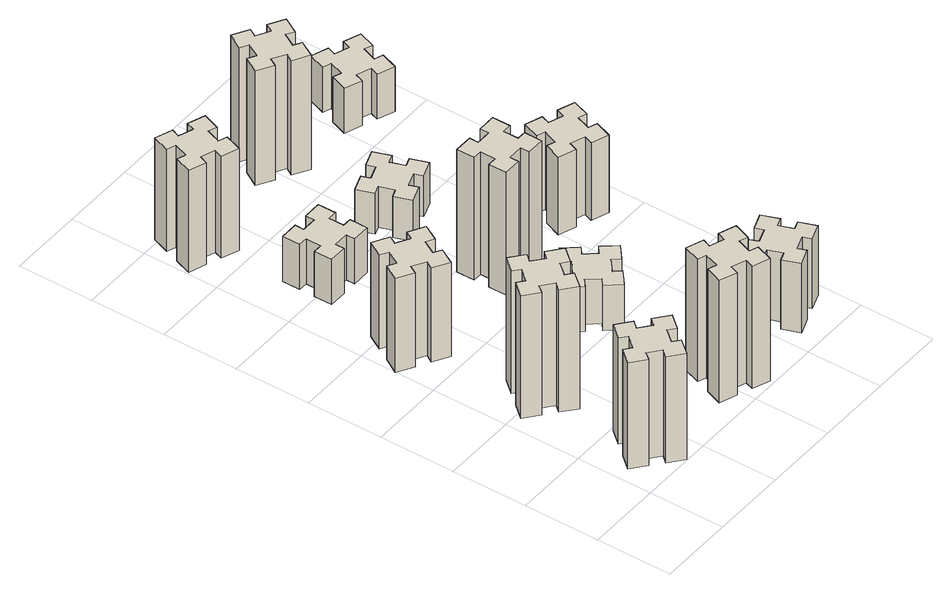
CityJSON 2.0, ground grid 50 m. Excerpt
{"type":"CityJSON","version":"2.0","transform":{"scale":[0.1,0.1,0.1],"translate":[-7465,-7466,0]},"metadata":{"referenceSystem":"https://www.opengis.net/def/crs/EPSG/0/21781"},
"CityObjects":{
"building1":{"type":"Building","attributes":{"class":"1000","function":"1000","usage":"1000","yearOfConstruction":2016,"roofType":"1000","measuredHeight":78,"storeysAboveGround":30,"storeysBelowGround":0},"geometry":[{"type":"Solid","lod":"1","boundaries":[[[[0,1,2,3,4,5,6,7,8,9,10,11,12,13,14,15,16,17,18,19]],[[17,16,20,21]],[[16,15,22,20]],[[15,14,23,22]],[[14,13,24,23]],[[13,12,25,24]],[[12,11,26,25]],[[11,10,27,26]],[[10,9,28,27]],[[9,8,29,28]],[[8,7,30,29]],[[7,6,31,30]],[[6,5,32,31]],[[5,4,33,32]],[[4,3,34,33]],[[3,2,35,34]],[[2,1,36,35]],[[1,0,37,36]],[[0,19,38,37]],[[19,18,39,38]],[[18,17,21,39]],[[24,25,26,27,28,29,30,31,32,33,34,35,36,37,38,39,21,20,22,23]]]]}]},
"building2":{"type":"Building","attributes":{"class":"1000","function":"1000","usage":"1000","yearOfConstruction":2016,"roofType":"1000","measuredHeight":90,"storeysAboveGround":30,"storeysBelowGround":0},"geometry":[{"type":"Solid","lod":"1","boundaries":[[[[40,41,42,43,44,45,46,47,48,49,50,51,52,53,54,55,56,57,58,59]],[[57,56,60,61]],[[56,55,62,60]],[[55,54,63,62]],[[54,53,64,63]],[[53,52,65,64]],[[52,51,66,65]],[[51,50,67,66]],[[50,49,68,67]],[[49,48,69,68]],[[48,47,70,69]],[[47,46,71,70]],[[46,45,72,71]],[[45,44,73,72]],[[44,43,74,73]],[[43,42,75,74]],[[42,41,76,75]],[[41,40,77,76]],[[40,59,78,77]],[[59,58,79,78]],[[58,57,61,79]],[[64,65,66,67,68,69,70,71,72,73,74,75,76,77,78,79,61,60,62,63]]]]}]},
"building3":{"type":"Building","attributes":{"class":"1000","function":"1000","usage":"1000","yearOfConstruction":2016,"roofType":"1000","measuredHeight":69,"storeysAboveGround":30,"storeysBelowGround":0},"geometry":[{"type":"Solid","lod":"1","boundaries":[[[[80,81,82,83,84,85,86,87,88,89,90,91,92,93,94,95,96,97,98,99]],[[97,96,100,101]],[[96,95,102,100]],[[95,94,103,102]],[[94,93,104,103]],[[93,92,105,104]],[[92,91,106,105]],[[91,90,107,106]],[[90,89,108,107]],[[89,88,109,108]],[[88,87,110,109]],[[87,86,111,110]],[[86,85,112,111]],[[85,84,113,112]],[[84,83,114,113]],[[83,82,115,114]],[[82,81,116,115]],[[81,80,117,116]],[[80,99,118,117]],[[99,98,119,118]],[[98,97,101,119]],[[104,105,106,107,108,109,110,111,112,113,114,115,116,117,118,119,101,100,102,103]]]]}]},
"building4":{"type":"Building","attributes":{"class":"1000","function":"1000","usage":"1000","yearOfConstruction":2016,"roofType":"1000","measuredHeight":90,"storeysAboveGround":30,"storeysBelowGround":0},"geometry":[{"type":"Solid","lod":"1","boundaries":[[[[120,121,122,123,124,125,126,127,128,129,130,131,132,133,134,135,136,137,138,139]],[[137,136,140,141]],[[136,135,142,140]],[[135,134,143,142]],[[134,133,144,143]],[[133,132,145,144]],[[132,131,146,145]],[[131,130,147,146]],[[130,129,148,147]],[[129,128,149,148]],[[128,127,150,149]],[[127,126,151,150]],[[126,125,152,151]],[[125,124,153,152]],[[124,123,154,153]],[[123,122,155,154]],[[122,121,156,155]],[[121,120,157,156]],[[120,139,158,157]],[[139,138,159,158]],[[138,137,141,159]],[[144,145,146,147,148,149,150,151,152,153,154,155,156,157,158,159,141,140,142,143]]]]}]},
"building5":{"type":"Building","attributes":{"class":"1000","function":"1000","usage":"1000","yearOfConstruction":2016,"roofType":"1000","measuredHeight":33,"storeysAboveGround":30,"storeysBelowGround":0},"geometry":[{"type":"Solid","lod":"1","boundaries":[[[[160,161,162,163,164,165,166,167,168,169,170,171,172,173,174,175,176,177,178,179]],[[177,176,180,181]],[[176,175,182,180]],[[175,174,183,182]],[[174,173,184,183]],[[173,172,185,184]],[[172,171,186,185]],[[171,170,187,186]],[[170,169,188,187]],[[169,168,189,188]],[[168,167,190,189]],[[167,166,191,190]],[[166,165,192,191]],[[165,164,193,192]],[[164,163,194,193]],[[163,162,195,194]],[[162,161,196,195]],[[161,160,197,196]],[[160,179,198,197]],[[179,178,199,198]],[[178,177,181,199]],[[184,185,186,187,188,189,190,191,192,193,194,195,196,197,198,199,181,180,182,183]]]]}]},
"building6":{"type":"Building","attributes":{"class":"1000","function":"1000","usage":"1000","yearOfConstruction":2016,"roofType":"1000","measuredHeight":75,"storeysAboveGround":30,"storeysBelowGround":0},"geometry":[{"type":"Solid","lod":"1","boundaries":[[[[200,201,202,203,204,205,206,207,208,209,210,211,212,213,214,215,216,217,218,219]],[[217,216,220,221]],[[216,215,222,220]],[[215,214,223,222]],[[214,213,224,223]],[[213,212,225,224]],[[212,211,226,225]],[[211,210,227,226]],[[210,209,228,227]],[[209,208,229,228]],[[208,207,230,229]],[[207,206,231,230]],[[206,205,232,231]],[[205,204,233,232]],[[204,203,234,233]],[[203,202,235,234]],[[202,201,236,235]],[[201,200,237,236]],[[200,219,238,237]],[[219,218,239,238]],[[218,217,221,239]],[[224,225,226,227,228,229,230,231,232,233,234,235,236,237,238,239,221,220,222,223]]]]}]},
"building7":{"type":"Building","attributes":{"class":"1000","function":"1000","usage":"1000","yearOfConstruction":2016,"roofType":"1000","measuredHeight":33,"storeysAboveGround":30,"storeysBelowGround":0},"geometry":[{"type":"Solid","lod":"1","boundaries":[[[[240,241,242,243,244,245,246,247,248,249,250,251,252,253,254,255,256,257,258,259]],[[257,256,260,261]],[[256,255,262,260]],[[255,254,263,262]],[[254,253,264,263]],[[253,252,265,264]],[[252,251,266,265]],[[251,250,267,266]],[[250,249,268,267]],[[249,248,269,268]],[[248,247,270,269]],[[247,246,271,270]],[[246,245,272,271]],[[245,244,273,272]],[[244,243,274,273]],[[243,242,275,274]],[[242,241,276,275]],[[241,240,277,276]],[[240,259,278,277]],[[259,258,279,278]],[[258,257,261,279]],[[264,265,266,267,268,269,270,271,272,273,274,275,276,277,278,279,261,260,262,263]]]]}]},
"building8":{"type":"Building","attributes":{"class":"1000","function":"1000","usage":"1000","yearOfConstruction":2016,"roofType":"1000","measuredHeight":90,"storeysAboveGround":30,"storeysBelowGround":0},"geometry":[{"type":"Solid","lod":"1","boundaries":[[[[280,281,282,283,284,285,286,287,288,289,290,291,292,293,294,295,296,297,298,299]],[[297,296,300,301]],[[296,295,302,300]],[[295,294,303,302]],[[294,293,304,303]],[[293,292,305,304]],[[292,291,306,305]],[[291,290,307,306]],[[290,289,308,307]],[[289,288,309,308]],[[288,287,310,309]],[[287,286,311,310]],[[286,285,312,311]],[[285,284,313,312]],[[284,283,314,313]],[[283,282,315,314]],[[282,281,316,315]],[[281,280,317,316]],[[280,299,318,317]],[[299,298,319,318]],[[298,297,301,319]],[[304,305,306,307,308,309,310,311,312,313,314,315,316,317,318,319,301,300,302,303]]]]}]},
"building9":{"type":"Building","attributes":{"class":"1000","function":"1000","usage":"1000","yearOfConstruction":2016,"roofType":"1000","measuredHeight":51,"storeysAboveGround":30,"storeysBelowGround":0},"geometry":[{"type":"Solid","lod":"1","boundaries":[[[[320,321,322,323,324,325,326,327,328,329,330,331,332,333,334,335,336,337,338,339]],[[337,336,340,341]],[[336,335,342,340]],[[335,334,343,342]],[[334,333,344,343]],[[333,332,345,344]],[[332,331,346,345]],[[331,330,347,346]],[[330,329,348,347]],[[329,328,349,348]],[[328,327,350,349]],[[327,326,351,350]],[[326,325,352,351]],[[325,324,353,352]],[[324,323,354,353]],[[323,322,355,354]],[[322,321,356,355]],[[321,320,357,356]],[[320,339,358,357]],[[339,338,359,358]],[[338,337,341,359]],[[344,345,346,347,348,349,350,351,352,353,354,355,356,357,358,359,341,340,342,343]]]]}]},
"building10":{"type":"Building","attributes":{"class":"1000","function":"1000","usage":"1000","yearOfConstruction":2016,"roofType":"1000","measuredHeight":30,"storeysAboveGround":30,"storeysBelowGround":0},"geometry":[{"type":"Solid","lod":"1","boundaries":[[[[360,361,362,363,364,365,366,367,368,369,370,371,372,373,374,375,376,377,378,379]],[[377,376,380,381]],[[376,375,382,380]],[[375,374,383,382]],[[374,373,384,383]],[[373,372,385,384]],[[372,371,386,385]],[[371,370,387,386]],[[370,369,388,387]],[[369,368,389,388]],[[368,367,390,389]],[[367,366,391,390]],[[366,365,392,391]],[[365,364,393,392]],[[364,363,394,393]],[[363,362,395,394]],[[362,361,396,395]],[[361,360,397,396]],[[360,379,398,397]],[[379,378,399,398]],[[378,377,381,399]],[[384,385,386,387,388,389,390,391,392,393,394,395,396,397,398,399,381,380,382,383]]]]}]},
"building11":{"type":"Building","attributes":{"class":"1000","function":"1000","usage":"1000","yearOfConstruction":2016,"roofType":"1000","measuredHeight":84,"storeysAboveGround":30,"storeysBelowGround":0},"geometry":[{"type":"Solid","lod":"1","boundaries":[[[[400,401,402,403,404,405,406,407,408,409,410,411,412,413,414,415,416,417,418,419]],[[417,416,420,421]],[[416,415,422,420]],[[415,414,423,422]],[[414,413,424,423]],[[413,412,425,424]],[[412,411,426,425]],[[411,410,427,426]],[[410,409,428,427]],[[409,408,429,428]],[[408,407,430,429]],[[407,406,431,430]],[[406,405,432,431]],[[405,404,433,432]],[[404,403,434,433]],[[403,402,435,434]],[[402,401,436,435]],[[401,400,437,436]],[[400,419,438,437]],[[419,418,439,438]],[[418,417,421,439]],[[424,425,426,427,428,429,430,431,432,433,434,435,436,437,438,439,421,420,422,423]]]]}]},
"building12":{"type":"Building","attributes":{"class":"1000","function":"1000","usage":"1000","yearOfConstruction":2016,"roofType":"1000","measuredHeight":57,"storeysAboveGround":30,"storeysBelowGround":0},"geometry":[{"type":"Solid","lod":"1","boundaries":[[[[440,441,442,443,444,445,446,447,448,449,450,451,452,453,454,455,456,457,458,459]],[[457,456,460,461]],[[456,455,462,460]],[[455,454,463,462]],[[454,453,464,463]],[[453,452,465,464]],[[452,451,466,465]],[[451,450,467,466]],[[450,449,468,467]],[[449,448,469,468]],[[448,447,470,469]],[[447,446,471,470]],[[446,445,472,471]],[[445,444,473,472]],[[444,443,474,473]],[[443,442,475,474]],[[442,441,476,475]],[[441,440,477,476]],[[440,459,478,477]],[[459,458,479,478]],[[458,457,461,479]],[[464,465,466,467,468,469,470,471,472,473,474,475,476,477,478,479,461,460,462,463]]]]}]},
"building13":{"type":"Building","attributes":{"class":"1000","function":"1000","usage":"1000","yearOfConstruction":2016,"roofType":"1000","measuredHeight":33,"storeysAboveGround":30,"storeysBelowGround":0},"geometry":[{"type":"Solid","lod":"1","boundaries":[[[[480,481,482,483,484,485,486,487,488,489,490,491,492,493,494,495,496,497,498,499]],[[497,496,500,501]],[[496,495,502,500]],[[495,494,503,502]],[[494,493,504,503]],[[493,492,505,504]],[[492,491,506,505]],[[491,490,507,506]],[[490,489,508,507]],[[489,488,509,508]],[[488,487,510,509]],[[487,486,511,510]],[[486,485,512,511]],[[485,484,513,512]],[[484,483,514,513]],[[483,482,515,514]],[[482,481,516,515]],[[481,480,517,516]],[[480,499,518,517]],[[499,498,519,518]],[[498,497,501,519]],[[504,505,506,507,508,509,510,511,512,513,514,515,516,517,518,519,501,500,502,503]]]]}]}
},
"vertices":[
[387,136,0],[452,213,0],[498,174,0],[575,266,0],[483,343,0],[444,297,0],[368,362,0],[406,408,0],[314,485,0],[237,393,0],[283,354,0],[219,278,0],[173,316,0],[96,224,0],[188,147,0],[226,193,0],[303,129,0],[264,83,0],[356,6,0],[433,98,0],[303,129,780],[264,83,780],[226,193,780],[188,147,780],[96,224,780],[173,316,780],[219,278,780],[283,354,780],[237,393,780],[314,485,780],[406,408,780],[368,362,780],[444,297,780],[483,343,780],[575,266,780],[498,174,780],[452,213,780],[387,136,780],[433,98,780],[356,6,780],
[444,1037,0],[368,1102,0],[406,1148,0],[314,1225,0],[237,1133,0],[283,1094,0],[219,1018,0],[173,1056,0],[96,964,0],[188,887,0],[226,933,0],[303,869,0],[264,823,0],[356,746,0],[433,838,0],[387,876,0],[452,953,0],[498,914,0],[575,1006,0],[483,1083,0],[452,953,900],[498,914,900],[387,876,900],[433,838,900],[356,746,900],[264,823,900],[303,869,900],[226,933,900],[188,887,900],[96,964,900],[173,1056,900],[219,1018,900],[283,1094,900],[237,1133,900],[314,1225,900],[406,1148,900],[368,1102,900],[444,1037,900],[483,1083,900],[575,1006,900],
[334,1896,0],[247,1946,0],[277,1998,0],[173,2058,0],[113,1954,0],[165,1924,0],[115,1837,0],[63,1867,0],[3,1763,0],[107,1703,0],[137,1755,0],[224,1705,0],[194,1653,0],[298,1593,0],[358,1697,0],[306,1727,0],[356,1814,0],[408,1784,0],[468,1888,0],[364,1948,0],[356,1814,690],[408,1784,690],[306,1727,690],[358,1697,690],[298,1593,690],[194,1653,690],[224,1705,690],[137,1755,690],[107,1703,690],[3,1763,690],[63,1867,690],[115,1837,690],[165,1924,690],[113,1954,690],[173,2058,690],[277,1998,690],[247,1946,690],[334,1896,690],[364,1948,690],[468,1888,690],
[989,330,0],[955,236,0],[899,257,0],[857,144,0],[970,103,0],[991,159,0],[1085,125,0],[1064,69,0],[1177,27,0],[1218,140,0],[1162,161,0],[1196,255,0],[1252,234,0],[1293,347,0],[1180,388,0],[1160,332,0],[1066,366,0],[1087,422,0],[974,463,0],[933,350,0],[1066,366,900],[1087,422,900],[1160,332,900],[1180,388,900],[1293,347,900],[1252,234,900],[1196,255,900],[1162,161,900],[1218,140,900],[1177,27,900],[1064,69,900],[1085,125,900],[991,159,900],[970,103,900],[857,144,900],[899,257,900],[955,236,900],[989,330,900],[933,350,900],[974,463,900],
[385,2455,0],[485,2455,0],[485,2395,0],[605,2395,0],[605,2515,0],[545,2515,0],[545,2615,0],[605,2615,0],[605,2735,0],[485,2735,0],[485,2675,0],[385,2675,0],[385,2735,0],[265,2735,0],[265,2615,0],[325,2615,0],[325,2515,0],[265,2515,0],[265,2395,0],[385,2395,0],[325,2515,330],[265,2515,330],[325,2615,330],[265,2615,330],[265,2735,330],[385,2735,330],[385,2675,330],[485,2675,330],[485,2735,330],[605,2735,330],[605,2615,330],[545,2615,330],[545,2515,330],[605,2515,330],[605,2395,330],[485,2395,330],[485,2455,330],[385,2455,330],[385,2395,330],[265,2395,330],
[322,3221,0],[356,3315,0],[412,3294,0],[453,3407,0],[340,3448,0],[320,3392,0],[226,3426,0],[247,3482,0],[134,3523,0],[93,3410,0],[149,3390,0],[115,3296,0],[59,3317,0],[17,3204,0],[130,3163,0],[151,3219,0],[245,3185,0],[224,3129,0],[337,3087,0],[378,3200,0],[245,3185,750],[224,3129,750],[151,3219,750],[130,3163,750],[17,3204,750],[59,3317,750],[115,3296,750],[149,3390,750],[93,3410,750],[134,3523,750],[247,3482,750],[226,3426,750],[320,3392,750],[340,3448,750],[453,3407,750],[412,3294,750],[356,3315,750],[322,3221,750],[378,3200,750],[337,3087,750],
[1043,1302,0],[966,1237,0],[928,1283,0],[836,1206,0],[913,1114,0],[959,1153,0],[1023,1076,0],[977,1038,0],[1054,946,0],[1146,1023,0],[1108,1069,0],[1184,1133,0],[1223,1087,0],[1315,1164,0],[1238,1256,0],[1192,1218,0],[1127,1294,0],[1173,1333,0],[1096,1425,0],[1004,1348,0],[1127,1294,330],[1173,1333,330],[1192,1218,330],[1238,1256,330],[1315,1164,330],[1223,1087,330],[1184,1133,330],[1108,1069,330],[1146,1023,330],[1054,946,330],[977,1038,330],[1023,1076,330],[959,1153,330],[913,1114,330],[836,1206,330],[928,1283,330],[966,1237,330],[1043,1302,330],[1004,1348,330],[1096,1425,330],
[1125,1935,0],[1025,1935,0],[1025,1995,0],[905,1995,0],[905,1875,0],[965,1875,0],[965,1775,0],[905,1775,0],[905,1655,0],[1025,1655,0],[1025,1715,0],[1125,1715,0],[1125,1655,0],[1245,1655,0],[1245,1775,0],[1185,1775,0],[1185,1875,0],[1245,1875,0],[1245,1995,0],[1125,1995,0],[1185,1875,900],[1245,1875,900],[1185,1775,900],[1245,1775,900],[1245,1655,900],[1125,1655,900],[1125,1715,900],[1025,1715,900],[1025,1655,900],[905,1655,900],[905,1775,900],[965,1775,900],[965,1875,900],[905,1875,900],[905,1995,900],[1025,1995,900],[1025,1935,900],[1125,1935,900],[1125,1995,900],[1245,1995,900],
[1725,466,0],[1631,432,0],[1610,488,0],[1497,447,0],[1539,334,0],[1595,355,0],[1629,261,0],[1573,240,0],[1614,127,0],[1727,169,0],[1706,225,0],[1800,259,0],[1820,203,0],[1933,244,0],[1892,357,0],[1836,336,0],[1802,430,0],[1858,450,0],[1817,563,0],[1704,522,0],[1802,430,510],[1858,450,510],[1836,336,510],[1892,357,510],[1933,244,510],[1820,203,510],[1800,259,510],[1706,225,510],[1727,169,510],[1614,127,510],[1573,240,510],[1629,261,510],[1595,355,510],[1539,334,510],[1497,447,510],[1610,488,510],[1631,432,510],[1725,466,510],[1704,522,510],[1817,563,510],
[1066,2445,0],[1160,2479,0],[1180,2423,0],[1293,2464,0],[1252,2577,0],[1196,2556,0],[1162,2650,0],[1218,2670,0],[1177,2783,0],[1064,2742,0],[1085,2686,0],[991,2652,0],[970,2708,0],[857,2667,0],[899,2554,0],[955,2575,0],[989,2481,0],[933,2460,0],[974,2347,0],[1087,2389,0],[989,2481,300],[933,2460,300],[955,2575,300],[899,2554,300],[857,2667,300],[970,2708,300],[991,2652,300],[1085,2686,300],[1064,2742,300],[1177,2783,300],[1218,2670,300],[1162,2650,300],[1196,2556,300],[1252,2577,300],[1293,2464,300],[1180,2423,300],[1160,2479,300],[1066,2445,300],[1087,2389,300],[974,2347,300],
[977,3335,0],[1064,3285,0],[1034,3233,0],[1138,3173,0],[1198,3277,0],[1146,3307,0],[1196,3394,0],[1248,3364,0],[1308,3468,0],[1204,3528,0],[1174,3476,0],[1087,3526,0],[1117,3578,0],[1013,3638,0],[953,3534,0],[1005,3504,0],[955,3417,0],[903,3447,0],[843,3343,0],[947,3283,0],[955,3417,840],[903,3447,840],[1005,3504,840],[953,3534,840],[1013,3638,840],[1117,3578,840],[1087,3526,840],[1174,3476,840],[1204,3528,840],[1308,3468,840],[1248,3364,840],[1196,3394,840],[1146,3307,840],[1198,3277,840],[1138,3173,840],[1034,3233,840],[1064,3285,840],[977,3335,840],[947,3283,840],[843,3343,840],
[1802,1741,0],[1836,1835,0],[1892,1814,0],[1933,1927,0],[1820,1968,0],[1800,1912,0],[1706,1946,0],[1727,2002,0],[1614,2043,0],[1573,1930,0],[1629,1910,0],[1595,1816,0],[1539,1837,0],[1497,1724,0],[1610,1683,0],[1631,1739,0],[1725,1705,0],[1704,1649,0],[1817,1607,0],[1858,1720,0],[1725,1705,570],[1704,1649,570],[1631,1739,570],[1610,1683,570],[1497,1724,570],[1539,1837,570],[1595,1816,570],[1629,1910,570],[1573,1930,570],[1614,2043,570],[1727,2002,570],[1706,1946,570],[1800,1912,570],[1820,1968,570],[1933,1927,570],[1892,1814,570],[1836,1835,570],[1802,1741,570],[1858,1720,570],[1817,1607,570],
[1631,3219,0],[1725,3185,0],[1704,3129,0],[1817,3087,0],[1858,3200,0],[1802,3221,0],[1836,3315,0],[1892,3294,0],[1933,3407,0],[1820,3448,0],[1800,3392,0],[1706,3426,0],[1727,3482,0],[1614,3523,0],[1573,3410,0],[1629,3390,0],[1595,3296,0],[1539,3317,0],[1497,3204,0],[1610,3163,0],[1595,3296,330],[1539,3317,330],[1629,3390,330],[1573,3410,330],[1614,3523,330],[1727,3482,330],[1706,3426,330],[1800,3392,330],[1820,3448,330],[1933,3407,330],[1892,3294,330],[1836,3315,330],[1802,3221,330],[1858,3200,330],[1817,3087,330],[1704,3129,330],[1725,3185,330],[1631,3219,330],[1610,3163,330],[1497,3204,330]
]}
